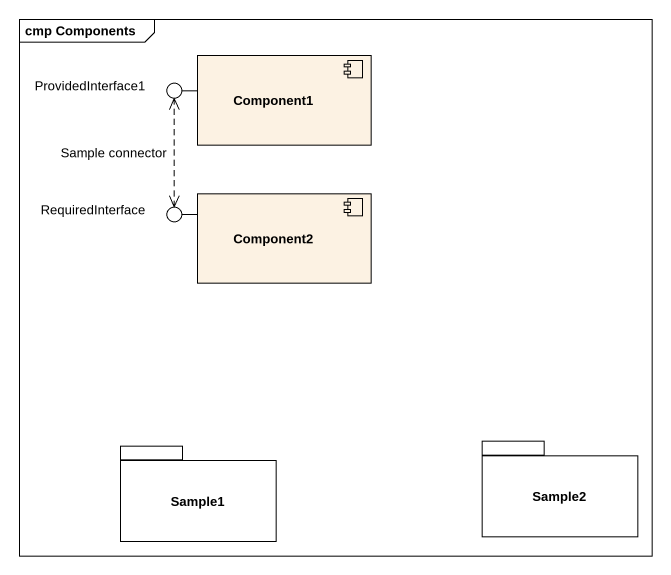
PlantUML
@startuml
mainframe cmp Components
() ProvidedInterface1
component Component1
() RequiredInterface
component Component2
package Sample1 {
}
package Sample2 {
}
Component1 -left- ProvidedInterface1
Component2 -left- RequiredInterface
ProvidedInterface1 ..> RequiredInterface : Sample connector
RequiredInterface .up.> ProvidedInterface1
@enduml
